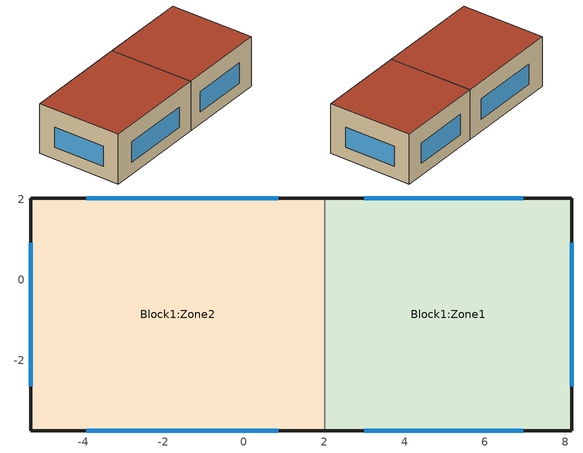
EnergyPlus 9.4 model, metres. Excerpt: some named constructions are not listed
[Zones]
Block1:Zone2
 floor ground (Project ground floor): 2.01,-3.76 -5.3,-3.76 -5.3,2.04 2.01,2.04 z0
 wall outside (Project wall): 2.01,2.04 -5.3,2.04 -5.3,-3.76 2.01,-3.76 z0:3.5
 wall to Block1:Zone1 (Project partition): 2.01,-3.76 2.01,2.04 z0:3.5
 window (Project external glazing - 1001): 0.86,2.04 -3.92,2.04 / -5.3,0.92 -5.3,-2.65 / -3.92,-3.76 0.86,-3.76 z0.84:2.26
 roof outside (Project flat roof): -5.3,-3.76 2.01,-3.76 2.01,2.04 -5.3,2.04 z3.5
Block1:Zone1
 floor ground (Project ground floor): 8.16,-3.76 2.01,-3.76 2.01,2.04 8.16,2.04 z0
 wall outside (Project wall): 2.01,-3.76 8.16,-3.76 8.16,2.04 2.01,2.04 z0:3.5
 window (Project external glazing - 1001): 8.16,-2.65 8.16,0.92 / 6.96,2.04 3,2.04 / 3,-3.76 6.96,-3.76 z0.84:2.26
 roof outside (Project flat roof): 2.01,-3.76 8.16,-3.76 8.16,2.04 2.01,2.04 z3.5
[Material]
Gypsum Plasterboard_.025: Roughness=Rough; Thickness=0.025; Conductivity=0.25; Density=900; Specific Heat=1000; Thermal Absorptance=0.9; Solar Absorptance=0.5; Visible Absorptance=0.5
[Material:NoMass]
6_RVAL_2: Roughness=Rough; Thermal Resistance=0.15; Thermal Absorptance=0.9; Solar Absorptance=0.7; Visible Absorptance=0.7
[Construction]
Project partition_Rev: Gypsum Plasterboard_.025, 6_RVAL_2, Gypsum Plasterboard_.025
[ENERGYMANAGEMENTSYSTEM:PROGRAM]
ApplyAST_BLOCK1_ZONE1: if BLOCK1_ZONE1_CoolCoil==0; if BLOCK1_ZONE1_HeatCoil==0; set NoH_NoC_reqs = 1; else; set NoH_NoC_reqs = 0; endif; else; set NoH_NoC_reqs = 0; endif; if BLOCK1_ZONE1_OpT<roundedACST; if BLOCK1_ZONE1_WindSpeed <= MaxWindSpeed; if BLOCK1_ZONE1_OutT>MinOutTemp; if BLOCK1_ZONE1_OutT < BLOCK1_ZONE1_OpT; set meets_base_reqs = 1; else; set meets_base_reqs = 0; endif; else; set meets_base_reqs = 0; endif; else; set meets_base_reqs = 0; endif; else; set meets_base_reqs = 0; endif; if (NoH_NoC_reqs == 1) && (meets_base_reqs == 1); if BLOCK1_ZONE1_OpT>VST; set Ventilates_HVACmode2_BLOCK1_ZONE1 = 1; else; set Ventilates_HVACmode2_BLOCK1_ZONE1 = 0; endif; else; set Ventilates_HVACmode2_BLOCK1_ZONE1 = 0; endif; if VentCtrl == 0; if BLOCK1_ZONE1_OutT < BLOCK1_ZONE1_OpT; if BLOCK1_ZONE1_OutT>MinOutTemp; if BLOCK1_ZONE1_OpT > VST; if BLOCK1_ZONE1_WindSpeed <= MaxWindSpeed; set Ventilates_HVACmode1_BLOCK1_ZONE1 = 1; else; set Ventilates_HVACmode1_BLOCK1_ZONE1 = 0; endif; else; set Ventilates_HVACmode1_BLOCK1_ZONE1 = 0; endif; else; set Ventilates_HVACmode1_BLOCK1_ZONE1 = 0; endif; else; set Ventilates_HVACmode1_BLOCK1_ZONE1 = 0; endif; elseif VentCtrl == 1; if BLOCK1_ZONE1_OutT<BLOCK1_ZONE1_OpT; if BLOCK1_ZONE1_OutT>MinOutTemp; if BLOCK1_ZONE1_OpT > ACSTnoTol; if BLOCK1_ZONE1_WindSpeed <= MaxWindSpeed; set Ventilates_HVACmode1_BLOCK1_ZONE1 = 1; else; set Ventilates_HVACmode1_BLOCK1_ZONE1 = 0; endif; else; set Ventilates_HVACmode1_BLOCK1_ZONE1 = 0; endif; else; set Ventilates_HVACmode1_BLOCK1_ZONE1 = 0; endif; else; set Ventilates_HVACmode1_BLOCK1_ZONE1 = 0; endif; endif; if HVACmode == 0; if Occ_count_BLOCK1_ZONE1 == 0; Set ACST_Act_BLOCK1_ZONE1 = 100; Set AHST_Act_BLOCK1_ZONE1 = -100; else; set ACST_Act_BLOCK1_ZONE1 = roundedACST; set AHST_Act_BLOCK1_ZONE1 = roundedAHST; endif; elseif HVACmode == 1; Set ACST_Act_BLOCK1_ZONE1 = 100; Set AHST_Act_BLOCK1_ZONE1 = -100; if Ventilates_HVACmode1_BLOCK1_ZONE1 == 1 && Occ_count_BLOCK1_ZONE1 > 0; set VentHours_BLOCK1_ZONE1 = 1*ZoneTimeStep; else; set VentHours_BLOCK1_ZONE1 = 0; endif; elseif HVACmode == 2; if Occ_count_BLOCK1_ZONE1 == 0; Set ACST_Act_BLOCK1_ZONE1 = 100; Set AHST_Act_BLOCK1_ZONE1 = -100; set VentHours_BLOCK1_ZONE1 = 0; else; if Ventilates_HVACmode2_BLOCK1_ZONE1 == 1; set VentHours_BLOCK1_ZONE1 = 1*ZoneTimeStep; elseif Ventilates_HVACmode2_BLOCK1_ZONE1 == 0; set VentHours_BLOCK1_ZONE1 = 0; set ACST_Act_BLOCK1_ZONE1 = roundedACST; set AHST_Act_BLOCK1_ZONE1 = roundedAHST; endif; endif; endif
SetWindowOperation_Block1_Zone2_Wall_3_0_0_0_0_0_Win: if Block1_Zone2_Wall_3_0_0_0_0_0_Win_CoolCoil==0; if Block1_Zone2_Wall_3_0_0_0_0_0_Win_HeatCoil==0; set NoH_NoC_reqs = 1; else; set NoH_NoC_reqs = 0; endif; else; set NoH_NoC_reqs = 0; endif; if Block1_Zone2_Wall_3_0_0_0_0_0_Win_OpT<roundedACST; if Block1_Zone2_Wall_3_0_0_0_0_0_Win_WindSpeed <= MaxWindSpeed; if Block1_Zone2_Wall_3_0_0_0_0_0_Win_OutT>MinOutTemp; if Block1_Zone2_Wall_3_0_0_0_0_0_Win_OutT < Block1_Zone2_Wall_3_0_0_0_0_0_Win_OpT; if Block1_Zone2_Wall_3_0_0_0_0_0_Win_Occ_count > 0; set meets_base_reqs = 1; else; set meets_base_reqs = 0; endif; else; set meets_base_reqs = 0; endif; else; set meets_base_reqs = 0; endif; else; set meets_base_reqs = 0; endif; else; set meets_base_reqs = 0; endif; if (NoH_NoC_reqs == 1) && (meets_base_reqs == 1); if Block1_Zone2_Wall_3_0_0_0_0_0_Win_OpT>VST; set Ventilates_HVACmode2_Block1_Zone2_Wall_3_0_0_0_0_0_Win = 1; else; set Ventilates_HVACmode2_Block1_Zone2_Wall_3_0_0_0_0_0_Win = 0; endif; else; set Ventilates_HVACmode2_Block1_Zone2_Wall_3_0_0_0_0_0_Win = 0; endif; if VentCtrl == 0; if Block1_Zone2_Wall_3_0_0_0_0_0_Win_OutT < Block1_Zone2_Wall_3_0_0_0_0_0_Win_OpT; if Block1_Zone2_Wall_3_0_0_0_0_0_Win_OutT>MinOutTemp; if Block1_Zone2_Wall_3_0_0_0_0_0_Win_OpT > VST; if Block1_Zone2_Wall_3_0_0_0_0_0_Win_WindSpeed <= MaxWindSpeed; set Ventilates_HVACmode1_Block1_Zone2_Wall_3_0_0_0_0_0_Win = 1; else; set Ventilates_HVACmode1_Block1_Zone2_Wall_3_0_0_0_0_0_Win = 0; endif; else; set Ventilates_HVACmode1_Block1_Zone2_Wall_3_0_0_0_0_0_Win = 0; endif; else; set Ventilates_HVACmode1_Block1_Zone2_Wall_3_0_0_0_0_0_Win = 0; endif; else; set Ventilates_HVACmode1_Block1_Zone2_Wall_3_0_0_0_0_0_Win = 0; endif; elseif VentCtrl == 1; if Block1_Zone2_Wall_3_0_0_0_0_0_Win_OutT<Block1_Zone2_Wall_3_0_0_0_0_0_Win_OpT; if Block1_Zone2_Wall_3_0_0_0_0_0_Win_OutT>MinOutTemp; if Block1_Zone2_Wall_3_0_0_0_0_0_Win_OpT > ACSTnoTol; if Block1_Zone2_Wall_3_0_0_0_0_0_Win_WindSpeed <= MaxWindSpeed; set Ventilates_HVACmode1_Block1_Zone2_Wall_3_0_0_0_0_0_Win = 1; else; set Ventilates_HVACmode1_Block1_Zone2_Wall_3_0_0_0_0_0_Win = 0; endif; else; set Ventilates_HVACmode1_Block1_Zone2_Wall_3_0_0_0_0_0_Win = 0; endif; else; set Ventilates_HVACmode1_Block1_Zone2_Wall_3_0_0_0_0_0_Win = 0; endif; else; set Ventilates_HVACmode1_Block1_Zone2_Wall_3_0_0_0_0_0_Win = 0; endif; endif; if HVACmode == 0; set Block1_Zone2_Wall_3_0_0_0_0_0_Win_VentOpenFact = 0; elseif HVACmode == 1; if Ventilates_HVACmode1_Block1_Zone2_Wall_3_0_0_0_0_0_Win == 1; set Block1_Zone2_Wall_3_0_0_0_0_0_Win_VentOpenFact = Block1_Zone2_Wall_3_0_0_0_0_0_Win_MyVOF; else; set Block1_Zone2_Wall_3_0_0_0_0_0_Win_VentOpenFact = 0; endif; elseif HVACmode == 2; if Ventilates_HVACmode2_Block1_Zone2_Wall_3_0_0_0_0_0_Win == 1; if (VentCtrl==0) || (VentCtrl==1); set Block1_Zone2_Wall_3_0_0_0_0_0_Win_VentOpenFact = 1; elseif (VentCtrl==2) || (VentCtrl==3); set Block1_Zone2_Wall_3_0_0_0_0_0_Win_VentOpenFact = Block1_Zone2_Wall_3_0_0_0_0_0_Win_MyVOF; endif; else; set Block1_Zone2_Wall_3_0_0_0_0_0_Win_VentOpenFact = 0; endif; endif
SetMyVOF_Block1_Zone2_Wall_4_0_0_0_0_0_Win: set slope = (1 - MultiplierVOF) / (MinTempDiffVOF - MaxTempDiffVOF); if Block1_Zone2_Wall_4_0_0_0_0_0_Win_OutT > 0; set Block1_Zone2_Wall_4_0_0_0_0_0_Win_TempDiffVOF = Block1_Zone2_Wall_4_0_0_0_0_0_Win_OpT - Block1_Zone2_Wall_4_0_0_0_0_0_Win_OutT; else; set Block1_Zone2_Wall_4_0_0_0_0_0_Win_TempDiffVOF = Block1_Zone2_Wall_4_0_0_0_0_0_Win_OpT + Block1_Zone2_Wall_4_0_0_0_0_0_Win_OutT; endif; if Block1_Zone2_Wall_4_0_0_0_0_0_Win_OutT > Block1_Zone2_Wall_4_0_0_0_0_0_Win_OpT; set Block1_Zone2_Wall_4_0_0_0_0_0_Win_MyVOF = 0; else; if Block1_Zone2_Wall_4_0_0_0_0_0_Win_TempDiffVOF > MaxTempDiffVOF; set Block1_Zone2_Wall_4_0_0_0_0_0_Win_MyVOF = MultiplierVOF; elseif Block1_Zone2_Wall_4_0_0_0_0_0_Win_TempDiffVOF < MinTempDiffVOF; set Block1_Zone2_Wall_4_0_0_0_0_0_Win_MyVOF = 1.0; else; set Block1_Zone2_Wall_4_0_0_0_0_0_Win_MyVOF = slope*Block1_Zone2_Wall_4_0_0_0_0_0_Win_TempDiffVOF - slope*MinTempDiffVOF + 1; endif; endif
SetWindowOperation_Block1_Zone2_Wall_4_0_0_0_0_0_Win: if Block1_Zone2_Wall_4_0_0_0_0_0_Win_CoolCoil==0; if Block1_Zone2_Wall_4_0_0_0_0_0_Win_HeatCoil==0; set NoH_NoC_reqs = 1; else; set NoH_NoC_reqs = 0; endif; else; set NoH_NoC_reqs = 0; endif; if Block1_Zone2_Wall_4_0_0_0_0_0_Win_OpT<roundedACST; if Block1_Zone2_Wall_4_0_0_0_0_0_Win_WindSpeed <= MaxWindSpeed; if Block1_Zone2_Wall_4_0_0_0_0_0_Win_OutT>MinOutTemp; if Block1_Zone2_Wall_4_0_0_0_0_0_Win_OutT < Block1_Zone2_Wall_4_0_0_0_0_0_Win_OpT; if Block1_Zone2_Wall_4_0_0_0_0_0_Win_Occ_count > 0; set meets_base_reqs = 1; else; set meets_base_reqs = 0; endif; else; set meets_base_reqs = 0; endif; else; set meets_base_reqs = 0; endif; else; set meets_base_reqs = 0; endif; else; set meets_base_reqs = 0; endif; if (NoH_NoC_reqs == 1) && (meets_base_reqs == 1); if Block1_Zone2_Wall_4_0_0_0_0_0_Win_OpT>VST; set Ventilates_HVACmode2_Block1_Zone2_Wall_4_0_0_0_0_0_Win = 1; else; set Ventilates_HVACmode2_Block1_Zone2_Wall_4_0_0_0_0_0_Win = 0; endif; else; set Ventilates_HVACmode2_Block1_Zone2_Wall_4_0_0_0_0_0_Win = 0; endif; if VentCtrl == 0; if Block1_Zone2_Wall_4_0_0_0_0_0_Win_OutT < Block1_Zone2_Wall_4_0_0_0_0_0_Win_OpT; if Block1_Zone2_Wall_4_0_0_0_0_0_Win_OutT>MinOutTemp; if Block1_Zone2_Wall_4_0_0_0_0_0_Win_OpT > VST; if Block1_Zone2_Wall_4_0_0_0_0_0_Win_WindSpeed <= MaxWindSpeed; set Ventilates_HVACmode1_Block1_Zone2_Wall_4_0_0_0_0_0_Win = 1; else; set Ventilates_HVACmode1_Block1_Zone2_Wall_4_0_0_0_0_0_Win = 0; endif; else; set Ventilates_HVACmode1_Block1_Zone2_Wall_4_0_0_0_0_0_Win = 0; endif; else; set Ventilates_HVACmode1_Block1_Zone2_Wall_4_0_0_0_0_0_Win = 0; endif; else; set Ventilates_HVACmode1_Block1_Zone2_Wall_4_0_0_0_0_0_Win = 0; endif; elseif VentCtrl == 1; if Block1_Zone2_Wall_4_0_0_0_0_0_Win_OutT<Block1_Zone2_Wall_4_0_0_0_0_0_Win_OpT; if Block1_Zone2_Wall_4_0_0_0_0_0_Win_OutT>MinOutTemp; if Block1_Zone2_Wall_4_0_0_0_0_0_Win_OpT > ACSTnoTol; if Block1_Zone2_Wall_4_0_0_0_0_0_Win_WindSpeed <= MaxWindSpeed; set Ventilates_HVACmode1_Block1_Zone2_Wall_4_0_0_0_0_0_Win = 1; else; set Ventilates_HVACmode1_Block1_Zone2_Wall_4_0_0_0_0_0_Win = 0; endif; else; set Ventilates_HVACmode1_Block1_Zone2_Wall_4_0_0_0_0_0_Win = 0; endif; else; set Ventilates_HVACmode1_Block1_Zone2_Wall_4_0_0_0_0_0_Win = 0; endif; else; set Ventilates_HVACmode1_Block1_Zone2_Wall_4_0_0_0_0_0_Win = 0; endif; endif; if HVACmode == 0; set Block1_Zone2_Wall_4_0_0_0_0_0_Win_VentOpenFact = 0; elseif HVACmode == 1; if Ventilates_HVACmode1_Block1_Zone2_Wall_4_0_0_0_0_0_Win == 1; set Block1_Zone2_Wall_4_0_0_0_0_0_Win_VentOpenFact = Block1_Zone2_Wall_4_0_0_0_0_0_Win_MyVOF; else; set Block1_Zone2_Wall_4_0_0_0_0_0_Win_VentOpenFact = 0; endif; elseif HVACmode == 2; if Ventilates_HVACmode2_Block1_Zone2_Wall_4_0_0_0_0_0_Win == 1; if (VentCtrl==0) || (VentCtrl==1); set Block1_Zone2_Wall_4_0_0_0_0_0_Win_VentOpenFact = 1; elseif (VentCtrl==2) || (VentCtrl==3); set Block1_Zone2_Wall_4_0_0_0_0_0_Win_VentOpenFact = Block1_Zone2_Wall_4_0_0_0_0_0_Win_MyVOF; endif; else; set Block1_Zone2_Wall_4_0_0_0_0_0_Win_VentOpenFact = 0; endif; endif
SetMyVOF_Block1_Zone2_Wall_5_0_0_0_0_0_Win: set slope = (1 - MultiplierVOF) / (MinTempDiffVOF - MaxTempDiffVOF); if Block1_Zone2_Wall_5_0_0_0_0_0_Win_OutT > 0; set Block1_Zone2_Wall_5_0_0_0_0_0_Win_TempDiffVOF = Block1_Zone2_Wall_5_0_0_0_0_0_Win_OpT - Block1_Zone2_Wall_5_0_0_0_0_0_Win_OutT; else; set Block1_Zone2_Wall_5_0_0_0_0_0_Win_TempDiffVOF = Block1_Zone2_Wall_5_0_0_0_0_0_Win_OpT + Block1_Zone2_Wall_5_0_0_0_0_0_Win_OutT; endif; if Block1_Zone2_Wall_5_0_0_0_0_0_Win_OutT > Block1_Zone2_Wall_5_0_0_0_0_0_Win_OpT; set Block1_Zone2_Wall_5_0_0_0_0_0_Win_MyVOF = 0; else; if Block1_Zone2_Wall_5_0_0_0_0_0_Win_TempDiffVOF > MaxTempDiffVOF; set Block1_Zone2_Wall_5_0_0_0_0_0_Win_MyVOF = MultiplierVOF; elseif Block1_Zone2_Wall_5_0_0_0_0_0_Win_TempDiffVOF < MinTempDiffVOF; set Block1_Zone2_Wall_5_0_0_0_0_0_Win_MyVOF = 1.0; else; set Block1_Zone2_Wall_5_0_0_0_0_0_Win_MyVOF = slope*Block1_Zone2_Wall_5_0_0_0_0_0_Win_TempDiffVOF - slope*MinTempDiffVOF + 1; endif; endif
SetWindowOperation_Block1_Zone2_Wall_5_0_0_0_0_0_Win: if Block1_Zone2_Wall_5_0_0_0_0_0_Win_CoolCoil==0; if Block1_Zone2_Wall_5_0_0_0_0_0_Win_HeatCoil==0; set NoH_NoC_reqs = 1; else; set NoH_NoC_reqs = 0; endif; else; set NoH_NoC_reqs = 0; endif; if Block1_Zone2_Wall_5_0_0_0_0_0_Win_OpT<roundedACST; if Block1_Zone2_Wall_5_0_0_0_0_0_Win_WindSpeed <= MaxWindSpeed; if Block1_Zone2_Wall_5_0_0_0_0_0_Win_OutT>MinOutTemp; if Block1_Zone2_Wall_5_0_0_0_0_0_Win_OutT < Block1_Zone2_Wall_5_0_0_0_0_0_Win_OpT; if Block1_Zone2_Wall_5_0_0_0_0_0_Win_Occ_count > 0; set meets_base_reqs = 1; else; set meets_base_reqs = 0; endif; else; set meets_base_reqs = 0; endif; else; set meets_base_reqs = 0; endif; else; set meets_base_reqs = 0; endif; else; set meets_base_reqs = 0; endif; if (NoH_NoC_reqs == 1) && (meets_base_reqs == 1); if Block1_Zone2_Wall_5_0_0_0_0_0_Win_OpT>VST; set Ventilates_HVACmode2_Block1_Zone2_Wall_5_0_0_0_0_0_Win = 1; else; set Ventilates_HVACmode2_Block1_Zone2_Wall_5_0_0_0_0_0_Win = 0; endif; else; set Ventilates_HVACmode2_Block1_Zone2_Wall_5_0_0_0_0_0_Win = 0; endif; if VentCtrl == 0; if Block1_Zone2_Wall_5_0_0_0_0_0_Win_OutT < Block1_Zone2_Wall_5_0_0_0_0_0_Win_OpT; if Block1_Zone2_Wall_5_0_0_0_0_0_Win_OutT>MinOutTemp; if Block1_Zone2_Wall_5_0_0_0_0_0_Win_OpT > VST; if Block1_Zone2_Wall_5_0_0_0_0_0_Win_WindSpeed <= MaxWindSpeed; set Ventilates_HVACmode1_Block1_Zone2_Wall_5_0_0_0_0_0_Win = 1; else; set Ventilates_HVACmode1_Block1_Zone2_Wall_5_0_0_0_0_0_Win = 0; endif; else; set Ventilates_HVACmode1_Block1_Zone2_Wall_5_0_0_0_0_0_Win = 0; endif; else; set Ventilates_HVACmode1_Block1_Zone2_Wall_5_0_0_0_0_0_Win = 0; endif; else; set Ventilates_HVACmode1_Block1_Zone2_Wall_5_0_0_0_0_0_Win = 0; endif; elseif VentCtrl == 1; if Block1_Zone2_Wall_5_0_0_0_0_0_Win_OutT<Block1_Zone2_Wall_5_0_0_0_0_0_Win_OpT; if Block1_Zone2_Wall_5_0_0_0_0_0_Win_OutT>MinOutTemp; if Block1_Zone2_Wall_5_0_0_0_0_0_Win_OpT > ACSTnoTol; if Block1_Zone2_Wall_5_0_0_0_0_0_Win_WindSpeed <= MaxWindSpeed; set Ventilates_HVACmode1_Block1_Zone2_Wall_5_0_0_0_0_0_Win = 1; else; set Ventilates_HVACmode1_Block1_Zone2_Wall_5_0_0_0_0_0_Win = 0; endif; else; set Ventilates_HVACmode1_Block1_Zone2_Wall_5_0_0_0_0_0_Win = 0; endif; else; set Ventilates_HVACmode1_Block1_Zone2_Wall_5_0_0_0_0_0_Win = 0; endif; else; set Ventilates_HVACmode1_Block1_Zone2_Wall_5_0_0_0_0_0_Win = 0; endif; endif; if HVACmode == 0; set Block1_Zone2_Wall_5_0_0_0_0_0_Win_VentOpenFact = 0; elseif HVACmode == 1; if Ventilates_HVACmode1_Block1_Zone2_Wall_5_0_0_0_0_0_Win == 1; set Block1_Zone2_Wall_5_0_0_0_0_0_Win_VentOpenFact = Block1_Zone2_Wall_5_0_0_0_0_0_Win_MyVOF; else; set Block1_Zone2_Wall_5_0_0_0_0_0_Win_VentOpenFact = 0; endif; elseif HVACmode == 2; if Ventilates_HVACmode2_Block1_Zone2_Wall_5_0_0_0_0_0_Win == 1; if (VentCtrl==0) || (VentCtrl==1); set Block1_Zone2_Wall_5_0_0_0_0_0_Win_VentOpenFact = 1; elseif (VentCtrl==2) || (VentCtrl==3); set Block1_Zone2_Wall_5_0_0_0_0_0_Win_VentOpenFact = Block1_Zone2_Wall_5_0_0_0_0_0_Win_MyVOF; endif; else; set Block1_Zone2_Wall_5_0_0_0_0_0_Win_VentOpenFact = 0; endif; endif
SetMyVOF_Block1_Zone1_Wall_2_0_0_0_0_0_Win: set slope = (1 - MultiplierVOF) / (MinTempDiffVOF - MaxTempDiffVOF); if Block1_Zone1_Wall_2_0_0_0_0_0_Win_OutT > 0; set Block1_Zone1_Wall_2_0_0_0_0_0_Win_TempDiffVOF = Block1_Zone1_Wall_2_0_0_0_0_0_Win_OpT - Block1_Zone1_Wall_2_0_0_0_0_0_Win_OutT; else; set Block1_Zone1_Wall_2_0_0_0_0_0_Win_TempDiffVOF = Block1_Zone1_Wall_2_0_0_0_0_0_Win_OpT + Block1_Zone1_Wall_2_0_0_0_0_0_Win_OutT; endif; if Block1_Zone1_Wall_2_0_0_0_0_0_Win_OutT > Block1_Zone1_Wall_2_0_0_0_0_0_Win_OpT; set Block1_Zone1_Wall_2_0_0_0_0_0_Win_MyVOF = 0; else; if Block1_Zone1_Wall_2_0_0_0_0_0_Win_TempDiffVOF > MaxTempDiffVOF; set Block1_Zone1_Wall_2_0_0_0_0_0_Win_MyVOF = MultiplierVOF; elseif Block1_Zone1_Wall_2_0_0_0_0_0_Win_TempDiffVOF < MinTempDiffVOF; set Block1_Zone1_Wall_2_0_0_0_0_0_Win_MyVOF = 1.0; else; set Block1_Zone1_Wall_2_0_0_0_0_0_Win_MyVOF = slope*Block1_Zone1_Wall_2_0_0_0_0_0_Win_TempDiffVOF - slope*MinTempDiffVOF + 1; endif; endif
SetWindowOperation_Block1_Zone1_Wall_2_0_0_0_0_0_Win: if Block1_Zone1_Wall_2_0_0_0_0_0_Win_CoolCoil==0; if Block1_Zone1_Wall_2_0_0_0_0_0_Win_HeatCoil==0; set NoH_NoC_reqs = 1; else; set NoH_NoC_reqs = 0; endif; else; set NoH_NoC_reqs = 0; endif; if Block1_Zone1_Wall_2_0_0_0_0_0_Win_OpT<roundedACST; if Block1_Zone1_Wall_2_0_0_0_0_0_Win_WindSpeed <= MaxWindSpeed; if Block1_Zone1_Wall_2_0_0_0_0_0_Win_OutT>MinOutTemp; if Block1_Zone1_Wall_2_0_0_0_0_0_Win_OutT < Block1_Zone1_Wall_2_0_0_0_0_0_Win_OpT; if Block1_Zone1_Wall_2_0_0_0_0_0_Win_Occ_count > 0; set meets_base_reqs = 1; else; set meets_base_reqs = 0; endif; else; set meets_base_reqs = 0; endif; else; set meets_base_reqs = 0; endif; else; set meets_base_reqs = 0; endif; else; set meets_base_reqs = 0; endif; if (NoH_NoC_reqs == 1) && (meets_base_reqs == 1); if Block1_Zone1_Wall_2_0_0_0_0_0_Win_OpT>VST; set Ventilates_HVACmode2_Block1_Zone1_Wall_2_0_0_0_0_0_Win = 1; else; set Ventilates_HVACmode2_Block1_Zone1_Wall_2_0_0_0_0_0_Win = 0; endif; else; set Ventilates_HVACmode2_Block1_Zone1_Wall_2_0_0_0_0_0_Win = 0; endif; if VentCtrl == 0; if Block1_Zone1_Wall_2_0_0_0_0_0_Win_OutT < Block1_Zone1_Wall_2_0_0_0_0_0_Win_OpT; if Block1_Zone1_Wall_2_0_0_0_0_0_Win_OutT>MinOutTemp; if Block1_Zone1_Wall_2_0_0_0_0_0_Win_OpT > VST; if Block1_Zone1_Wall_2_0_0_0_0_0_Win_WindSpeed <= MaxWindSpeed; set Ventilates_HVACmode1_Block1_Zone1_Wall_2_0_0_0_0_0_Win = 1; else; set Ventilates_HVACmode1_Block1_Zone1_Wall_2_0_0_0_0_0_Win = 0; endif; else; set Ventilates_HVACmode1_Block1_Zone1_Wall_2_0_0_0_0_0_Win = 0; endif; else; set Ventilates_HVACmode1_Block1_Zone1_Wall_2_0_0_0_0_0_Win = 0; endif; else; set Ventilates_HVACmode1_Block1_Zone1_Wall_2_0_0_0_0_0_Win = 0; endif; elseif VentCtrl == 1; if Block1_Zone1_Wall_2_0_0_0_0_0_Win_OutT<Block1_Zone1_Wall_2_0_0_0_0_0_Win_OpT; if Block1_Zone1_Wall_2_0_0_0_0_0_Win_OutT>MinOutTemp; if Block1_Zone1_Wall_2_0_0_0_0_0_Win_OpT > ACSTnoTol; if Block1_Zone1_Wall_2_0_0_0_0_0_Win_WindSpeed <= MaxWindSpeed; set Ventilates_HVACmode1_Block1_Zone1_Wall_2_0_0_0_0_0_Win = 1; else; set Ventilates_HVACmode1_Block1_Zone1_Wall_2_0_0_0_0_0_Win = 0; endif; else; set Ventilates_HVACmode1_Block1_Zone1_Wall_2_0_0_0_0_0_Win = 0; endif; else; set Ventilates_HVACmode1_Block1_Zone1_Wall_2_0_0_0_0_0_Win = 0; endif; else; set Ventilates_HVACmode1_Block1_Zone1_Wall_2_0_0_0_0_0_Win = 0; endif; endif; if HVACmode == 0; set Block1_Zone1_Wall_2_0_0_0_0_0_Win_VentOpenFact = 0; elseif HVACmode == 1; if Ventilates_HVACmode1_Block1_Zone1_Wall_2_0_0_0_0_0_Win == 1; set Block1_Zone1_Wall_2_0_0_0_0_0_Win_VentOpenFact = Block1_Zone1_Wall_2_0_0_0_0_0_Win_MyVOF; else; set Block1_Zone1_Wall_2_0_0_0_0_0_Win_VentOpenFact = 0; endif; elseif HVACmode == 2; if Ventilates_HVACmode2_Block1_Zone1_Wall_2_0_0_0_0_0_Win == 1; if (VentCtrl==0) || (VentCtrl==1); set Block1_Zone1_Wall_2_0_0_0_0_0_Win_VentOpenFact = 1; elseif (VentCtrl==2) || (VentCtrl==3); set Block1_Zone1_Wall_2_0_0_0_0_0_Win_VentOpenFact = Block1_Zone1_Wall_2_0_0_0_0_0_Win_MyVOF; endif; else; set Block1_Zone1_Wall_2_0_0_0_0_0_Win_VentOpenFact = 0; endif; endif
SetMyVOF_Block1_Zone1_Wall_3_0_0_0_0_0_Win: set slope = (1 - MultiplierVOF) / (MinTempDiffVOF - MaxTempDiffVOF); if Block1_Zone1_Wall_3_0_0_0_0_0_Win_OutT > 0; set Block1_Zone1_Wall_3_0_0_0_0_0_Win_TempDiffVOF = Block1_Zone1_Wall_3_0_0_0_0_0_Win_OpT - Block1_Zone1_Wall_3_0_0_0_0_0_Win_OutT; else; set Block1_Zone1_Wall_3_0_0_0_0_0_Win_TempDiffVOF = Block1_Zone1_Wall_3_0_0_0_0_0_Win_OpT + Block1_Zone1_Wall_3_0_0_0_0_0_Win_OutT; endif; if Block1_Zone1_Wall_3_0_0_0_0_0_Win_OutT > Block1_Zone1_Wall_3_0_0_0_0_0_Win_OpT; set Block1_Zone1_Wall_3_0_0_0_0_0_Win_MyVOF = 0; else; if Block1_Zone1_Wall_3_0_0_0_0_0_Win_TempDiffVOF > MaxTempDiffVOF; set Block1_Zone1_Wall_3_0_0_0_0_0_Win_MyVOF = MultiplierVOF; elseif Block1_Zone1_Wall_3_0_0_0_0_0_Win_TempDiffVOF < MinTempDiffVOF; set Block1_Zone1_Wall_3_0_0_0_0_0_Win_MyVOF = 1.0; else; set Block1_Zone1_Wall_3_0_0_0_0_0_Win_MyVOF = slope*Block1_Zone1_Wall_3_0_0_0_0_0_Win_TempDiffVOF - slope*MinTempDiffVOF + 1; endif; endif
SetWindowOperation_Block1_Zone1_Wall_3_0_0_0_0_0_Win: if Block1_Zone1_Wall_3_0_0_0_0_0_Win_CoolCoil==0; if Block1_Zone1_Wall_3_0_0_0_0_0_Win_HeatCoil==0; set NoH_NoC_reqs = 1; else; set NoH_NoC_reqs = 0; endif; else; set NoH_NoC_reqs = 0; endif; if Block1_Zone1_Wall_3_0_0_0_0_0_Win_OpT<roundedACST; if Block1_Zone1_Wall_3_0_0_0_0_0_Win_WindSpeed <= MaxWindSpeed; if Block1_Zone1_Wall_3_0_0_0_0_0_Win_OutT>MinOutTemp; if Block1_Zone1_Wall_3_0_0_0_0_0_Win_OutT < Block1_Zone1_Wall_3_0_0_0_0_0_Win_OpT; if Block1_Zone1_Wall_3_0_0_0_0_0_Win_Occ_count > 0; set meets_base_reqs = 1; else; set meets_base_reqs = 0; endif; else; set meets_base_reqs = 0; endif; else; set meets_base_reqs = 0; endif; else; set meets_base_reqs = 0; endif; else; set meets_base_reqs = 0; endif; if (NoH_NoC_reqs == 1) && (meets_base_reqs == 1); if Block1_Zone1_Wall_3_0_0_0_0_0_Win_OpT>VST; set Ventilates_HVACmode2_Block1_Zone1_Wall_3_0_0_0_0_0_Win = 1; else; set Ventilates_HVACmode2_Block1_Zone1_Wall_3_0_0_0_0_0_Win = 0; endif; else; set Ventilates_HVACmode2_Block1_Zone1_Wall_3_0_0_0_0_0_Win = 0; endif; if VentCtrl == 0; if Block1_Zone1_Wall_3_0_0_0_0_0_Win_OutT < Block1_Zone1_Wall_3_0_0_0_0_0_Win_OpT; if Block1_Zone1_Wall_3_0_0_0_0_0_Win_OutT>MinOutTemp; if Block1_Zone1_Wall_3_0_0_0_0_0_Win_OpT > VST; if Block1_Zone1_Wall_3_0_0_0_0_0_Win_WindSpeed <= MaxWindSpeed; set Ventilates_HVACmode1_Block1_Zone1_Wall_3_0_0_0_0_0_Win = 1; else; set Ventilates_HVACmode1_Block1_Zone1_Wall_3_0_0_0_0_0_Win = 0; endif; else; set Ventilates_HVACmode1_Block1_Zone1_Wall_3_0_0_0_0_0_Win = 0; endif; else; set Ventilates_HVACmode1_Block1_Zone1_Wall_3_0_0_0_0_0_Win = 0; endif; else; set Ventilates_HVACmode1_Block1_Zone1_Wall_3_0_0_0_0_0_Win = 0; endif; elseif VentCtrl == 1; if Block1_Zone1_Wall_3_0_0_0_0_0_Win_OutT<Block1_Zone1_Wall_3_0_0_0_0_0_Win_OpT; if Block1_Zone1_Wall_3_0_0_0_0_0_Win_OutT>MinOutTemp; if Block1_Zone1_Wall_3_0_0_0_0_0_Win_OpT > ACSTnoTol; if Block1_Zone1_Wall_3_0_0_0_0_0_Win_WindSpeed <= MaxWindSpeed; set Ventilates_HVACmode1_Block1_Zone1_Wall_3_0_0_0_0_0_Win = 1; else; set Ventilates_HVACmode1_Block1_Zone1_Wall_3_0_0_0_0_0_Win = 0; endif; else; set Ventilates_HVACmode1_Block1_Zone1_Wall_3_0_0_0_0_0_Win = 0; endif; else; set Ventilates_HVACmode1_Block1_Zone1_Wall_3_0_0_0_0_0_Win = 0; endif; else; set Ventilates_HVACmode1_Block1_Zone1_Wall_3_0_0_0_0_0_Win = 0; endif; endif; if HVACmode == 0; set Block1_Zone1_Wall_3_0_0_0_0_0_Win_VentOpenFact = 0; elseif HVACmode == 1; if Ventilates_HVACmode1_Block1_Zone1_Wall_3_0_0_0_0_0_Win == 1; set Block1_Zone1_Wall_3_0_0_0_0_0_Win_VentOpenFact = Block1_Zone1_Wall_3_0_0_0_0_0_Win_MyVOF; else; set Block1_Zone1_Wall_3_0_0_0_0_0_Win_VentOpenFact = 0; endif; elseif HVACmode == 2; if Ventilates_HVACmode2_Block1_Zone1_Wall_3_0_0_0_0_0_Win == 1; if (VentCtrl==0) || (VentCtrl==1); set Block1_Zone1_Wall_3_0_0_0_0_0_Win_VentOpenFact = 1; elseif (VentCtrl==2) || (VentCtrl==3); set Block1_Zone1_Wall_3_0_0_0_0_0_Win_VentOpenFact = Block1_Zone1_Wall_3_0_0_0_0_0_Win_MyVOF; endif; else; set Block1_Zone1_Wall_3_0_0_0_0_0_Win_VentOpenFact = 0; endif; endif
SetMyVOF_Block1_Zone1_Wall_5_0_0_0_0_0_Win: set slope = (1 - MultiplierVOF) / (MinTempDiffVOF - MaxTempDiffVOF); if Block1_Zone1_Wall_5_0_0_0_0_0_Win_OutT > 0; set Block1_Zone1_Wall_5_0_0_0_0_0_Win_TempDiffVOF = Block1_Zone1_Wall_5_0_0_0_0_0_Win_OpT - Block1_Zone1_Wall_5_0_0_0_0_0_Win_OutT; else; set Block1_Zone1_Wall_5_0_0_0_0_0_Win_TempDiffVOF = Block1_Zone1_Wall_5_0_0_0_0_0_Win_OpT + Block1_Zone1_Wall_5_0_0_0_0_0_Win_OutT; endif; if Block1_Zone1_Wall_5_0_0_0_0_0_Win_OutT > Block1_Zone1_Wall_5_0_0_0_0_0_Win_OpT; set Block1_Zone1_Wall_5_0_0_0_0_0_Win_MyVOF = 0; else; if Block1_Zone1_Wall_5_0_0_0_0_0_Win_TempDiffVOF > MaxTempDiffVOF; set Block1_Zone1_Wall_5_0_0_0_0_0_Win_MyVOF = MultiplierVOF; elseif Block1_Zone1_Wall_5_0_0_0_0_0_Win_TempDiffVOF < MinTempDiffVOF; set Block1_Zone1_Wall_5_0_0_0_0_0_Win_MyVOF = 1.0; else; set Block1_Zone1_Wall_5_0_0_0_0_0_Win_MyVOF = slope*Block1_Zone1_Wall_5_0_0_0_0_0_Win_TempDiffVOF - slope*MinTempDiffVOF + 1; endif; endif
SetWindowOperation_Block1_Zone1_Wall_5_0_0_0_0_0_Win: if Block1_Zone1_Wall_5_0_0_0_0_0_Win_CoolCoil==0; if Block1_Zone1_Wall_5_0_0_0_0_0_Win_HeatCoil==0; set NoH_NoC_reqs = 1; else; set NoH_NoC_reqs = 0; endif; else; set NoH_NoC_reqs = 0; endif; if Block1_Zone1_Wall_5_0_0_0_0_0_Win_OpT<roundedACST; if Block1_Zone1_Wall_5_0_0_0_0_0_Win_WindSpeed <= MaxWindSpeed; if Block1_Zone1_Wall_5_0_0_0_0_0_Win_OutT>MinOutTemp; if Block1_Zone1_Wall_5_0_0_0_0_0_Win_OutT < Block1_Zone1_Wall_5_0_0_0_0_0_Win_OpT; if Block1_Zone1_Wall_5_0_0_0_0_0_Win_Occ_count > 0; set meets_base_reqs = 1; else; set meets_base_reqs = 0; endif; else; set meets_base_reqs = 0; endif; else; set meets_base_reqs = 0; endif; else; set meets_base_reqs = 0; endif; else; set meets_base_reqs = 0; endif; if (NoH_NoC_reqs == 1) && (meets_base_reqs == 1); if Block1_Zone1_Wall_5_0_0_0_0_0_Win_OpT>VST; set Ventilates_HVACmode2_Block1_Zone1_Wall_5_0_0_0_0_0_Win = 1; else; set Ventilates_HVACmode2_Block1_Zone1_Wall_5_0_0_0_0_0_Win = 0; endif; else; set Ventilates_HVACmode2_Block1_Zone1_Wall_5_0_0_0_0_0_Win = 0; endif; if VentCtrl == 0; if Block1_Zone1_Wall_5_0_0_0_0_0_Win_OutT < Block1_Zone1_Wall_5_0_0_0_0_0_Win_OpT; if Block1_Zone1_Wall_5_0_0_0_0_0_Win_OutT>MinOutTemp; if Block1_Zone1_Wall_5_0_0_0_0_0_Win_OpT > VST; if Block1_Zone1_Wall_5_0_0_0_0_0_Win_WindSpeed <= MaxWindSpeed; set Ventilates_HVACmode1_Block1_Zone1_Wall_5_0_0_0_0_0_Win = 1; else; set Ventilates_HVACmode1_Block1_Zone1_Wall_5_0_0_0_0_0_Win = 0; endif; else; set Ventilates_HVACmode1_Block1_Zone1_Wall_5_0_0_0_0_0_Win = 0; endif; else; set Ventilates_HVACmode1_Block1_Zone1_Wall_5_0_0_0_0_0_Win = 0; endif; else; set Ventilates_HVACmode1_Block1_Zone1_Wall_5_0_0_0_0_0_Win = 0; endif; elseif VentCtrl == 1; if Block1_Zone1_Wall_5_0_0_0_0_0_Win_OutT<Block1_Zone1_Wall_5_0_0_0_0_0_Win_OpT; if Block1_Zone1_Wall_5_0_0_0_0_0_Win_OutT>MinOutTemp; if Block1_Zone1_Wall_5_0_0_0_0_0_Win_OpT > ACSTnoTol; if Block1_Zone1_Wall_5_0_0_0_0_0_Win_WindSpeed <= MaxWindSpeed; set Ventilates_HVACmode1_Block1_Zone1_Wall_5_0_0_0_0_0_Win = 1; else; set Ventilates_HVACmode1_Block1_Zone1_Wall_5_0_0_0_0_0_Win = 0; endif; else; set Ventilates_HVACmode1_Block1_Zone1_Wall_5_0_0_0_0_0_Win = 0; endif; else; set Ventilates_HVACmode1_Block1_Zone1_Wall_5_0_0_0_0_0_Win = 0; endif; else; set Ventilates_HVACmode1_Block1_Zone1_Wall_5_0_0_0_0_0_Win = 0; endif; endif; if HVACmode == 0; set Block1_Zone1_Wall_5_0_0_0_0_0_Win_VentOpenFact = 0; elseif HVACmode == 1; if Ventilates_HVACmode1_Block1_Zone1_Wall_5_0_0_0_0_0_Win == 1; set Block1_Zone1_Wall_5_0_0_0_0_0_Win_VentOpenFact = Block1_Zone1_Wall_5_0_0_0_0_0_Win_MyVOF; else; set Block1_Zone1_Wall_5_0_0_0_0_0_Win_VentOpenFact = 0; endif; elseif HVACmode == 2; if Ventilates_HVACmode2_Block1_Zone1_Wall_5_0_0_0_0_0_Win == 1; if (VentCtrl==0) || (VentCtrl==1); set Block1_Zone1_Wall_5_0_0_0_0_0_Win_VentOpenFact = 1; elseif (VentCtrl==2) || (VentCtrl==3); set Block1_Zone1_Wall_5_0_0_0_0_0_Win_VentOpenFact = Block1_Zone1_Wall_5_0_0_0_0_0_Win_MyVOF; endif; else; set Block1_Zone1_Wall_5_0_0_0_0_0_Win_VentOpenFact = 0; endif; endif
[ENERGYMANAGEMENTSYSTEM:GLOBALVARIABLE]
ACST; AHST; ACSTnoTol; AHSTnoTol; ComfStand; ACSTaul; ACSTall; AHSTaul; AHSTall; CAT; ACSToffset; AHSToffset; ComfMod; ComfTemp; ACSTtol; AHSTtol; SetpointAcc; roundedACST; roundedAHST; CoolSeasonStart; CoolSeasonEnd
ComfHours_BLOCK1_ZONE2; DiscomfAppHotHours_BLOCK1_ZONE2; DiscomfAppColdHours_BLOCK1_ZONE2; DiscomfNonAppHotHours_BLOCK1_ZONE2; DiscomfNonAppColdHours_BLOCK1_ZONE2; ComfHoursNoApp_BLOCK1_ZONE2; ZoneFloorArea_BLOCK1_ZONE2; ZoneAirVolume_BLOCK1_ZONE2
ComfHours_BLOCK1_ZONE1; DiscomfAppHotHours_BLOCK1_ZONE1; DiscomfAppColdHours_BLOCK1_ZONE1; DiscomfNonAppHotHours_BLOCK1_ZONE1; DiscomfNonAppColdHours_BLOCK1_ZONE1; ComfHoursNoApp_BLOCK1_ZONE1; ZoneFloorArea_BLOCK1_ZONE1; ZoneAirVolume_BLOCK1_ZONE1
VST; VSToffset; MaxWindSpeed; VentCtrl; HVACmode; MinOutTemp; MinOToffset; MaxTempDiffVOF; MinTempDiffVOF; MultiplierVOF
VentHours_BLOCK1_ZONE2
VentHours_BLOCK1_ZONE1
Block1_Zone2_Wall_3_0_0_0_0_0_Win_MyVOF
Block1_Zone2_Wall_4_0_0_0_0_0_Win_MyVOF
Block1_Zone2_Wall_5_0_0_0_0_0_Win_MyVOF
Block1_Zone1_Wall_2_0_0_0_0_0_Win_MyVOF
Block1_Zone1_Wall_3_0_0_0_0_0_Win_MyVOF
Block1_Zone1_Wall_5_0_0_0_0_0_Win_MyVOF
[ENERGYMANAGEMENTSYSTEM:OUTPUTVARIABLE] Update Frequency=ZoneTimestep
Name | EMS Variable | Type of Data in Variable | Units
Comfort Temperature | ComfTemp | Averaged | C
Adaptive Cooling Setpoint Temperature | roundedACST | Averaged | C
Adaptive Heating Setpoint Temperature | roundedAHST | Averaged | C
Adaptive Cooling Setpoint Temperature_No Tolerance | ACSTnoTol | Averaged | C
Adaptive Heating Setpoint Temperature_No Tolerance | AHSTnoTol | Averaged | C
Ventilation Setpoint Temperature | VST | Averaged | C
Minimum Outdoor Temperature for ventilation | MinOutTemp | Averaged | C
Minimum Outdoor Temperature Difference for ventilation | MinTempDiffVOF | Averaged | C
Maximum Outdoor Temperature Difference for ventilation | MaxTempDiffVOF | Averaged | C
Multiplier for Ventilation Opening Factor | MultiplierVOF | Averaged
Comfortable Hours_No Applicability_BLOCK1_ZONE2 | ComfHoursNoApp_BLOCK1_ZONE2 | Summed | H
Comfortable Hours_No Applicability_BLOCK1_ZONE1 | ComfHoursNoApp_BLOCK1_ZONE1 | Summed | H
Comfortable Hours_Applicability_BLOCK1_ZONE2 | ComfHours_BLOCK1_ZONE2 | Summed | H
Comfortable Hours_Applicability_BLOCK1_ZONE1 | ComfHours_BLOCK1_ZONE1 | Summed | H
Discomfortable Applicable Hot Hours_BLOCK1_ZONE2 | DiscomfAppHotHours_BLOCK1_ZONE2 | Summed | H
Discomfortable Applicable Hot Hours_BLOCK1_ZONE1 | DiscomfAppHotHours_BLOCK1_ZONE1 | Summed | H
Discomfortable Applicable Cold Hours_BLOCK1_ZONE2 | DiscomfAppColdHours_BLOCK1_ZONE2 | Summed | H
Discomfortable Applicable Cold Hours_BLOCK1_ZONE1 | DiscomfAppColdHours_BLOCK1_ZONE1 | Summed | H
Discomfortable Non Applicable Hot Hours_BLOCK1_ZONE2 | DiscomfNonAppHotHours_BLOCK1_ZONE2 | Summed | H
Discomfortable Non Applicable Hot Hours_BLOCK1_ZONE1 | DiscomfNonAppHotHours_BLOCK1_ZONE1 | Summed | H
Discomfortable Non Applicable Cold Hours_BLOCK1_ZONE2 | DiscomfNonAppColdHours_BLOCK1_ZONE2 | Summed | H
Discomfortable Non Applicable Cold Hours_BLOCK1_ZONE1 | DiscomfNonAppColdHours_BLOCK1_ZONE1 | Summed | H
Zone Floor Area_BLOCK1_ZONE2 | ZoneFloorArea_BLOCK1_ZONE2 | Averaged | m2
Zone Floor Area_BLOCK1_ZONE1 | ZoneFloorArea_BLOCK1_ZONE1 | Averaged | m2
Zone Air Volume_BLOCK1_ZONE2 | ZoneAirVolume_BLOCK1_ZONE2 | Averaged | m3
Zone Air Volume_BLOCK1_ZONE1 | ZoneAirVolume_BLOCK1_ZONE1 | Averaged | m3
People Occupant Count_BLOCK1_ZONE2 | Occ_count_BLOCK1_ZONE2 | Summed
People Occupant Count_BLOCK1_ZONE1 | Occ_count_BLOCK1_ZONE1 | Summed
Ventilation Hours_BLOCK1_ZONE2 | VentHours_BLOCK1_ZONE2 | Summed | H
Ventilation Hours_BLOCK1_ZONE1 | VentHours_BLOCK1_ZONE1 | Summed | H
[Schedule:Compact]
On; On 24/7: Through: 12/31, For: AllDays, Until: 24:00, 1
TypOperativeTempControlSch: Through: 31 Dec, For: SummerDesignDay WinterDesignDay, Until: 24:00, 0, For: AllOtherDays, Until: 24:00, 0.5
20001: Through: 12/31, For: Weekdays Weekends SummerDesignDays, Until: 24:00, 24, For: WinterDesignDays, Until: 24:00, 0, For: AllOtherDays, Until: 24:00, 24
[SCHEDULE:COMPACT]
Heating_activation_time_chile: Through: 1/31, For: AllDays, Until: 6:00, 0, Until: 9:00, 1, Until: 17:00, 0, Until: 23:00, 1, Until: 24:00, 0, Through: 2/28, For: AllDays, Until: 6:00, 0, Until: 9:00, 1, Until: 17:00, 0, Until: 23:00, 1, Until: 24:00, 0, Through: 3/31, For: AllDays, Until: 6:00, 0, Until: 9:00, 1, Until: 17:00, 0, Until: 23:00, 1, Until: 24:00, 0, Through: 4/30, For: AllDays, Until: 6:00, 0, Until: 9:00, 1, Until: 17:00, 0, Until: 23:00, 1, Until: 24:00, 0, Through: 5/31, For: AllDays, Until: 6:00, 0, Until: 9:00, 1, Until: 17:00, 0, Until: 24:00, 1, Through: 6/30, For: AllDays, Until: 6:00, 0, Until: 9:00, 1, Until: 17:00, 0, Until: 24:00, 1, Through: 7/31, For: AllDays, Until: 6:00, 0, Until: 9:00, 1, Until: 17:00, 0, Until: 24:00, 1, Through: 8/31, For: AllDays, Until: 6:00, 0, Until: 9:00, 1, Until: 17:00, 0, Until: 24:00, 1, Through: 9/30, For: AllDays, Until: 6:00, 0, Until: 9:00, 1, Until: 17:00, 0, Until: 23:00, 1, Until: 24:00, 0, Through: 10/31, For: AllDays, Until: 6:00, 0, Until: 9:00, 1, Until: 17:00, 0, Until: 24:00, 1, Through: 11/30, For: AllDays, Until: 6:00, 0, Until: 9:00, 1, Until: 17:00, 0, Until: 24:00, 1, Through: 12/31, For: AllDays, Until: 6:00, 0, Until: 9:00, 1, Until: 17:00, 0, Until: 24:00, 1
Vent_SP_temp: Through: 12/31, For: AllDays, Until: 24:00, 24
[CURVE:LINEAR] Minimum Value of x=1; Maximum Value of x=1.5
Name | Coefficient1 Constant | Coefficient2 x
CoolingCombRatio | 0.618055 | 0.381945
HeatingCombRatio | 0.96034 | 0.03966
[CURVE:QUADRATIC]
Name | Coefficient1 Constant | Coefficient2 x | Coefficient3 x2 | Minimum Value of x | Maximum Value of x
VRFACCoolCapFFF | 0.8 | 0.2 | 0 | 0.5 | 1.5
CoolingEIRHiPLR | 1 | 0 | 0 | 1 | 1.5
VRFCPLFFPLR | 0.85 | 0.15 | 0 | 0 | 1
HeatingEIRHiPLR | 2.42944 | -2.23589 | 0.806452 | 1 | 1.5
[CURVE:CUBIC]
Name | Coefficient1 Constant | Coefficient2 x | Coefficient3 x2 | Coefficient4 x3 | Minimum Value of x | Maximum Value of x | Minimum Curve Output | Maximum Curve Output | Input Unit Type for X | Output Unit Type
VRFTUCoolCapFT | 0.504547 | 0.0288891 | -1.08194e-05 | 1.01359e-05 | 0 | 50 | 0.5 | 1.5 | Temperature | Dimensionless
VRFTUHeatCapFT | -0.390709 | 0.261815 | -0.0130432 | 0.000178132 | 0 | 50 | 0.5 | 1.5 | Temperature | Dimensionless
VRFCoolCapFTBoundary | 25.7347 | -0.0315004 | -0.014166 | 0 | 11 | 30 |  |  | Temperature
VRFCoolEIRFTBoundary | 25.7347 | -0.0315004 | -0.014166 | 0 | 15 | 24 |  |  | Temperature
CoolingEIRLowPLR | 0.462812 | -1.04024 | 2.17491 | -0.597482 | 0 | 1 |  |  | Temperature | Capacity
VRFHeatCapFTBoundary | -7.60009 | 3.0509 | -0.116284 | 0 | 15 | 27 |  |  | Temperature
VRFHeatEIRFTBoundary | -7.60009 | 3.0509 | -0.116284 | 0 | 15 | 27 | -20 | 15 | Temperature
HeatingEIRLowPLR | 0.140009 | 0.6415 | 0.133905 | 0.0845859 | 0 | 1 |  |  | Dimensionless | Dimensionless
[CURVE:BIQUADRATIC] Output Unit Type=Dimensionless
Name | Coefficient1 Constant | Coefficient2 x | Coefficient3 x2 | Coefficient4 y | Coefficient5 y2 | Coefficient6 xy | Minimum Value of x | Maximum Value of x | Minimum Value of y | Maximum Value of y | Input Unit Type for X | Input Unit Type for Y
VRFCoolCapFT | 0.576883 | 0.017448 | 0.000583269 | -1.76324e-06 | -7.474e-09 | -1.30413e-07 | 15 | 24 | -5 | 23 | Temperature | Temperature
VRFCoolCapFTHi | 0.686736 | 0.0207631 | 0.0005447 | -0.0016218 | -4.259e-07 | -0.0003392 | 15 | 24 | 16 | 43 | Temperature | Temperature
VRFCoolEIRFT | 0.989011 | -0.0234797 | 0.000199711 | 0.00596834 | -1.0289e-07 | -0.00015686 | 15 | 24 | -5 | 23 | Temperature | Temperature
VRFCoolEIRFTHi | 0.143515 | 0.0186004 | -0.0003954 | 0.0248522 | 0.00016329 | -0.0006244 | 15 | 24 | 16 | 43 | Temperature | Temperature
VRFHeatCapFT | 1.0146 | -0.0025067 | -0.000141599 | 0.0269316 | 1.83538e-06 | -0.000358147 | 15 | 27 | -20 | 15 | Temperature | Temperature
VRFHeatCapFTHi | 1.16113 | 0.0274789 | -0.00168795 | 0.00178338 | 2.03208e-06 | -6.8969e-05 | 15 | 27 | -10 | 15 | Temperature | Temperature
VRFHeatEIRFT | 0.874655 | -0.0131975 | 0.00110307 | -0.0133118 | 0.00089017 | -0.00012766 | 15 | 27 | -20 | 12 | Temperature | Temperature
VRFHeatEIRFTHi | 2.50401 | -0.0573677 | 4.07336e-05 | -0.129597 | 0.00135839 | 0.00317047 | 15 | 27 | -10 | 15 | Temperature | Temperature
CoolingLengthCorrectionFactor | 1.06938 | -0.0014951 | 2.56e-06 | -0.11511 | 0.0511169 | -0.0004369 | 8 | 175 | 0.5 | 1.5 | Temperature | Temperature
VRF Piping Correction Factor for Length in Heating Mode | 0.989916 | 0.001961 | -3.6e-05 | 0 | 0 | 0 | 7 | 106.5 | 1 | 1 | Distance | Dimensionless
VRF Heat Recovery Cooling Capacity Modifier; VRF Heat Recovery Heating Capacity Modifier | 0.9 | 0 | 0 | 0 | 0 | 0 | -100 | 100 | -100 | 100 | Temperature | Temperature
VRF Heat Recovery Cooling Energy Modifier; VRF Heat Recovery Heating Energy Modifier | 1.1 | 0 | 0 | 0 | 0 | 0 | -100 | 100 | -100 | 100 | Temperature | Temperature
[AirflowNetwork:SimulationControl]
VENT: AirflowNetwork Control=MultizoneWithoutDistribution; Wind Pressure Coefficient Type=Input; Height Selection for Local Wind Pressure Calculation=OpeningHeight; Building Type=LowRise; Maximum Number of Iterations=1000; Initialization Type=ZeroNodePressures; Relative Airflow Convergence Tolerance=0.0001; Absolute Airflow Convergence Tolerance=1e-06; Convergence Acceleration Limit=-0.5; Azimuth Angle of Long Axis of Building=0; Ratio of Building Width Along Short Axis to Width Along Long Axis=1
[AirflowNetwork:MultiZone:Zone] Ventilation Control Mode=Temperature; Ventilation Control Zone Temperature Setpoint Schedule=20001; Venting Availability Schedule=On 24/7
Block1:Zone2; Block1:Zone1
[AirflowNetwork:MultiZone:Surface] WindowDoor Opening Factor or Crack Factor=1
Name | Leakage Component | Ventilation Control Mode | Ventilation Control Zone Temperature Setpoint Schedule | Venting Availability Schedule
Block1:Zone2_Roof_1_0_0 | Block1:Zone2_Roof_1_0_0
Block1:Zone2_Partition_2_0_0 | Block1:Zone2_Partition_2_0_0
Block1:Zone2_Wall_3_0_0 | Block1:Zone2_Wall_3_0_0
Block1:Zone2_Wall_3_0_0_0_0_0_Win | Block1:Zone2_Wall_3_0_0_0_0_0_Win | Temperature | Vent_SP_temp | On
Block1:Zone2_Wall_4_0_0 | Block1:Zone2_Wall_4_0_0
Block1:Zone2_Wall_4_0_0_0_0_0_Win | Block1:Zone2_Wall_4_0_0_0_0_0_Win | Temperature | Vent_SP_temp | On
Block1:Zone2_Wall_5_0_0 | Block1:Zone2_Wall_5_0_0
Block1:Zone2_Wall_5_0_0_0_0_0_Win | Block1:Zone2_Wall_5_0_0_0_0_0_Win | Temperature | Vent_SP_temp | On
Block1:Zone1_Roof_1_0_0 | Block1:Zone1_Roof_1_0_0
Block1:Zone1_Wall_2_0_0 | Block1:Zone1_Wall_2_0_0
Block1:Zone1_Wall_2_0_0_0_0_0_Win | Block1:Zone1_Wall_2_0_0_0_0_0_Win | Temperature | Vent_SP_temp | On
Block1:Zone1_Wall_3_0_0 | Block1:Zone1_Wall_3_0_0
Block1:Zone1_Wall_3_0_0_0_0_0_Win | Block1:Zone1_Wall_3_0_0_0_0_0_Win | Temperature | Vent_SP_temp | On
Block1:Zone1_Wall_5_0_0 | Block1:Zone1_Wall_5_0_0
Block1:Zone1_Wall_5_0_0_0_0_0_Win | Block1:Zone1_Wall_5_0_0_0_0_0_Win | Temperature | Vent_SP_temp | On
[AirflowNetwork:MultiZone:ReferenceCrackConditions]
Reference Crack Conditions: Reference Temperature=20; Reference Barometric Pressure=101320; Reference Humidity Ratio=0.005
[AirflowNetwork:MultiZone:Surface:Crack] Reference Crack Conditions=Reference Crack Conditions
Name | Air Mass Flow Coefficient at Reference Conditions | Air Mass Flow Exponent
DefaultCrack | 1e-11 | 0.66
Block1:Zone2_Roof_1_0_0 | 0.0042395 | 0.7
Block1:Zone2_Partition_2_0_0 | 0.0608713 | 0.75
Block1:Zone2_Wall_3_0_0; Block1:Zone2_Wall_5_0_0 | 0.0018805 | 0.7
Block1:Zone2_Wall_4_0_0; Block1:Zone1_Wall_2_0_0 | 0.0015223 | 0.7
Block1:Zone1_Roof_1_0_0 | 0.0035604 | 0.7
Block1:Zone1_Wall_3_0_0; Block1:Zone1_Wall_5_0_0 | 0.0015869 | 0.7
[AirflowNetwork:MultiZone:Component:DetailedOpening] Air Mass Flow Coefficient When Opening is Closed=0.00014; Air Mass Flow Exponent When Opening is Closed=0.65; Type of Rectangular Large Vertical Opening LVO=NonPivoted; Extra Crack Length or Height of Pivoting Axis=0; Number of Sets of Opening Factor Data=2; Opening Factor 1=0; Discharge Coefficient for Opening Factor 1=0.65; Width Factor for Opening Factor 1=0; Height Factor for Opening Factor 1=1; Start Height Factor for Opening Factor 1=0; Opening Factor 2=1; Discharge Coefficient for Opening Factor 2=0.65; Width Factor for Opening Factor 2=1; Height Factor for Opening Factor 2=1; Start Height Factor for Opening Factor 2=0; Opening Factor 3=0; Discharge Coefficient for Opening Factor 3=0; Width Factor for Opening Factor 3=0; Height Factor for Opening Factor 3=0; Start Height Factor for Opening Factor 3=0; Opening Factor 4=0; Discharge Coefficient for Opening Factor 4=0; Width Factor for Opening Factor 4=0; Height Factor for Opening Factor 4=0; Start Height Factor for Opening Factor 4=0
Block1:Zone2_Wall_3_0_0_0_0_0_Win; Block1:Zone2_Wall_4_0_0_0_0_0_Win; Block1:Zone2_Wall_5_0_0_0_0_0_Win; Block1:Zone1_Wall_2_0_0_0_0_0_Win; Block1:Zone1_Wall_3_0_0_0_0_0_Win; Block1:Zone1_Wall_5_0_0_0_0_0_Win
[AirflowNetwork:MultiZone:ExternalNode]
Name | External Node Height | Wind Pressure Coefficient Curve
Block1:Zone2_Roof_1_0_0 | 4.67 | Block1:Zone2_Roof_1_0_0
Block1:Zone2_Wall_3_0_0 | 2.33 | Block1:Zone2_Wall_3_0_0
Block1:Zone2_Wall_3_0_0_0_0_0_Win | 2.07 | Block1:Zone2_Wall_3_0_0_0_0_0_Win
Block1:Zone2_Wall_4_0_0 | 2.33 | Block1:Zone2_Wall_4_0_0
Block1:Zone2_Wall_4_0_0_0_0_0_Win | 2.07 | Block1:Zone2_Wall_4_0_0_0_0_0_Win
Block1:Zone2_Wall_5_0_0 | 2.33 | Block1:Zone2_Wall_5_0_0
Block1:Zone2_Wall_5_0_0_0_0_0_Win | 2.07 | Block1:Zone2_Wall_5_0_0_0_0_0_Win
Block1:Zone1_Roof_1_0_0 | 4.67 | Block1:Zone1_Roof_1_0_0
Block1:Zone1_Wall_2_0_0 | 2.33 | Block1:Zone1_Wall_2_0_0
Block1:Zone1_Wall_2_0_0_0_0_0_Win | 2.07 | Block1:Zone1_Wall_2_0_0_0_0_0_Win
Block1:Zone1_Wall_3_0_0 | 2.33 | Block1:Zone1_Wall_3_0_0
Block1:Zone1_Wall_3_0_0_0_0_0_Win | 2.07 | Block1:Zone1_Wall_3_0_0_0_0_0_Win
Block1:Zone1_Wall_5_0_0 | 2.33 | Block1:Zone1_Wall_5_0_0
Block1:Zone1_Wall_5_0_0_0_0_0_Win | 2.07 | Block1:Zone1_Wall_5_0_0_0_0_0_Win
[AirflowNetwork:MultiZone:WindPressureCoefficientArray]
Cp Data: Wind Direction 1=0; Wind Direction 2=45; Wind Direction 3=90; Wind Direction 4=135; Wind Direction 5=180; Wind Direction 6=225; Wind Direction 7=270; Wind Direction 8=315
[AirflowNetwork:MultiZone:WindPressureCoefficientValues] AirflowNetworkMultiZoneWindPressureCoefficientArray=Cp Data
Name | Wind Pressure Coefficient Value 1 | Wind Pressure Coefficient Value 2 | Wind Pressure Coefficient Value 3 | Wind Pressure Coefficient Value 4 | Wind Pressure Coefficient Value 5 | Wind Pressure Coefficient Value 6 | Wind Pressure Coefficient Value 7 | Wind Pressure Coefficient Value 8
Block1:Zone2_Roof_1_0_0; Block1:Zone1_Roof_1_0_0 | -0.6 | -0.5 | -0.4 | -0.5 | -0.6 | -0.5 | -0.4 | -0.5
Block1:Zone2_Wall_3_0_0; Block1:Zone2_Wall_3_0_0_0_0_0_Win; Block1:Zone1_Wall_3_0_0; Block1:Zone1_Wall_3_0_0_0_0_0_Win | 0.4 | 0.1 | -0.3 | -0.35 | -0.2 | -0.35 | -0.3 | 0.1
Block1:Zone2_Wall_4_0_0; Block1:Zone2_Wall_4_0_0_0_0_0_Win | -0.3 | -0.35 | -0.2 | -0.35 | -0.3 | 0.1 | 0.4 | 0.1
Block1:Zone2_Wall_5_0_0; Block1:Zone2_Wall_5_0_0_0_0_0_Win; Block1:Zone1_Wall_5_0_0; Block1:Zone1_Wall_5_0_0_0_0_0_Win | -0.2 | -0.35 | -0.3 | 0.1 | 0.4 | 0.1 | -0.3 | -0.35
Block1:Zone1_Wall_2_0_0; Block1:Zone1_Wall_2_0_0_0_0_0_Win | -0.3 | 0.1 | 0.4 | 0.1 | -0.3 | -0.35 | -0.2 | -0.35
